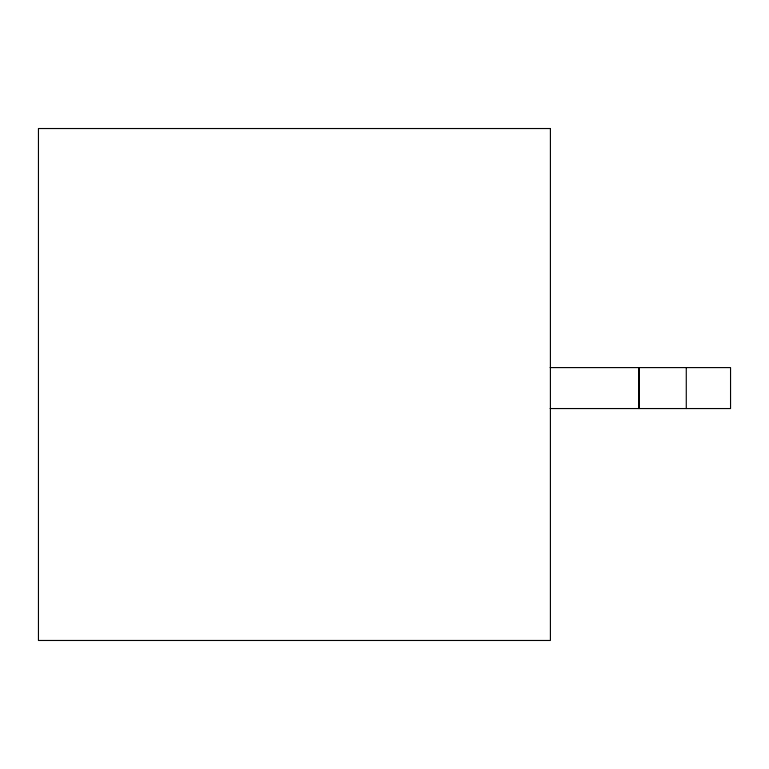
<?xml version="1.0" encoding="UTF-8"?>
<svg xmlns="http://www.w3.org/2000/svg" width="769" height="769" viewBox="0 0 769 769"><rect width="100%" height="100%" fill="white"/><g stroke="black" fill="none" stroke-linecap="round" stroke-linejoin="round"><path stroke-width="1.15" d="M550.123 367.592L730.55 367.592L730.55 408.55L550.123 408.55M686.275 367.592L686.275 408.55M639.27 367.592L639.27 408.55M638.77 367.592L638.77 408.55M550.402 128.529L38.45 128.529L38.45 640.471L550.402 640.471L550.402 128.529"/></g></svg>
